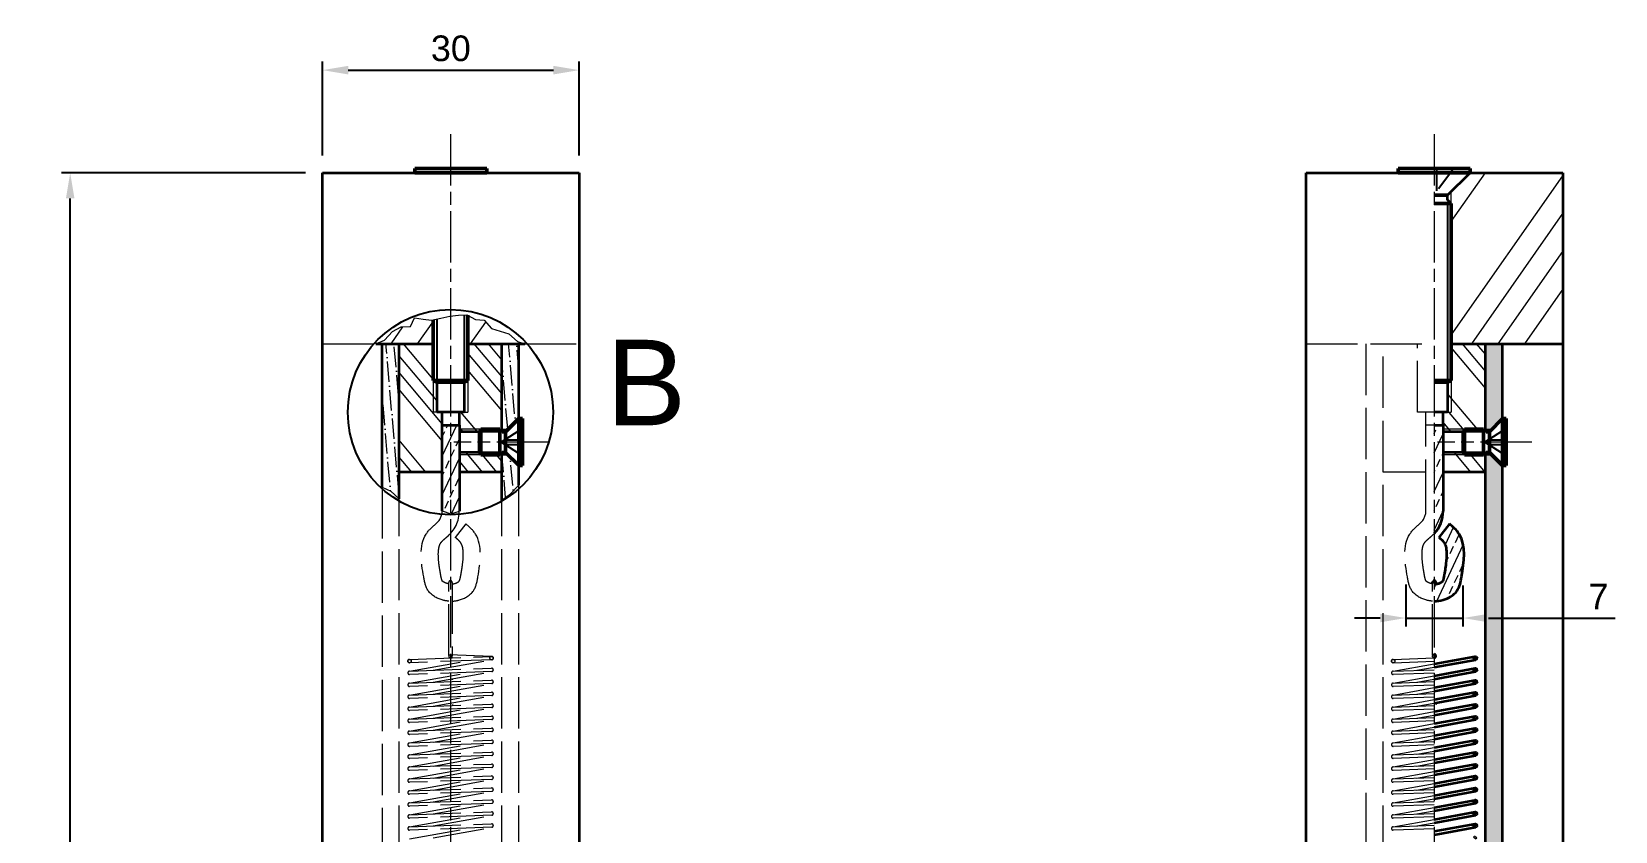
# Model space of a CAD drawing. Header units: millimetres. Extents: x 172 to 840, y -38 to 597.
# Drawn here: x 354.7 to 539.8, y 501 to 594.5 of the extents above; entities that cross this region are included whole.
import ezdxf

# ---------------------------------------------------------------- set-up
doc = ezdxf.new("R2010")
doc.units = ezdxf.units.MM
for name, pattern in [('3.1_Alcado_Lateral_Pormenor$0$AM_ISO02W050', [7.5, 6, -1.5]), ('3.1_Alcado_Lateral_Pormenor$0$AM_ISO02W050x2', [3.75, 3, -0.75]), ('3.1_Alcado_Lateral_Pormenor$0$AM_ISO08W050', [18, 12, -1.5, 3, -1.5]), ('3.1_Alcado_Lateral_Pormenor$0$AM_ISO08W050x2', [9, 6, -0.75, 1.5, -0.75]), ('3.1_Meio_corte$0$AM_ISO02W050', [7.5, 6, -1.5]), ('3.1_Meio_corte$0$AM_ISO02W050x2', [3.75, 3, -0.75]), ('3.1_Meio_corte$0$AM_ISO08W050', [18, 12, -1.5, 3, -1.5]), ('3.1_Meio_corte$0$AM_ISO08W050x2', [9, 6, -0.75, 1.5, -0.75]), ('AM_ISO02W050', [7.5, 6, -1.5])]:
    doc.linetypes.add(name, pattern=pattern)
for name, color, linetype, lineweight in [('3.1_Alcado_Lateral_Pormenor$0$AM_0N', 7, 'Continuous', 50), ('3.1_Alcado_Lateral_Pormenor$0$AM_3N', 6, 'AM_ISO02W050', 25), ('3.1_Alcado_Lateral_Pormenor$0$AM_4', 3, 'Continuous', 25), ('3.1_Alcado_Lateral_Pormenor$0$AM_4N', 3, 'Continuous', 25), ('3.1_Alcado_Lateral_Pormenor$0$Contorno', 7, 'Continuous', 35), ('3.1_Alcado_Lateral_Pormenor$0$Contorno corte parcial', 7, 'Continuous', 35), ('3.1_Alcado_Lateral_Pormenor$0$Eixos', 3, '3.1_Alcado_Lateral_Pormenor$0$AM_ISO08W050', 18), ('3.1_Alcado_Lateral_Pormenor$0$Inflexão', 7, 'Continuous', 18), ('3.1_Alcado_Lateral_Pormenor$0$Invisível', 7, '3.1_Alcado_Lateral_Pormenor$0$AM_ISO02W050', 18), ('3.1_Alcado_Lateral_Pormenor$0$Tracejado', 4, 'Continuous', 18), ('3.1_Meio_corte$0$AM_0N', 7, 'Continuous', 50), ('3.1_Meio_corte$0$AM_3N', 6, 'AM_ISO02W050', 25), ('3.1_Meio_corte$0$AM_4N', 3, 'Continuous', 25), ('3.1_Meio_corte$0$Contorno', 7, 'Continuous', 35), ('3.1_Meio_corte$0$Eixos', 3, '3.1_Meio_corte$0$AM_ISO08W050', 18), ('3.1_Meio_corte$0$Invisível', 7, '3.1_Meio_corte$0$AM_ISO02W050', 18), ('3.1_Meio_corte$0$Tracejado', 4, 'Continuous', 18), ('AM_5', 3, 'Continuous', 18)]:
    doc.layers.add(name, color=color, linetype=linetype, lineweight=lineweight)
doc.styles.add('3.1_Alcado_Lateral_Pormenor$0$Standard', font='arial.ttf')
doc.styles.get("Standard").update_dxf_attribs({"font": 'arial.ttf'})
doc.dimstyles.new('ISO-25$0', dxfattribs={"dimtxt": 3, "dimasz": 3, "dimexe": 1, "dimexo": 2, "dimgap": 1, "dimtad": 1, "dimdec": 1, "dimtxsty": 'Standard', "dimcen": 2.5, "dimadec": 0, "dimazin": 0, "dimtfac": 1, "dimtdec": 1, "dimtmove": 0, "dimatfit": 3, "dimfxl": 1, "dimarcsym": 0})

# ---------------------------------------------------------------- blocks, each defined once
blk = doc.blocks.new('*D15')
at = {"layer": 'AM_5', "color": 0, "lineweight": -2, "transparency": 16777216}
for p, q in [((386.68, 578), (358.18, 578)), ((359.18, 321), (359.18, 575)), ((369.18, 318), (358.18, 318))]:
    blk.add_line(p, q, dxfattribs=at)
at = {"layer": 'AM_5', "color": 0, "transparency": 16777216}
for points in [[(358.68, 575), (359.68, 575), (359.18, 578)], [(358.68, 321), (359.68, 321), (359.18, 318)]]:
    blk.add_solid(points, dxfattribs=at)
at = {"layer": 'Defpoints', "color": 0, "transparency": 16777216}
for p in [(359.18, 578), (388.68, 578), (371.18, 318)]:
    blk.add_point(p, dxfattribs=at)
at = {"layer": 'AM_5', "color": 0, "transparency": 16777216, "insert": (356.65, 448), "char_height": 3, "attachment_point": 5, "rotation": 90}
blk.add_mtext('260', dxfattribs=at)
blk = doc.blocks.new('*D33')
at = {"layer": 'AM_5', "color": 0, "lineweight": -2, "transparency": 16777216}
for p, q in [((388.68, 580), (388.68, 591)), ((418.68, 580), (418.68, 591)), ((391.68, 590), (415.68, 590))]:
    blk.add_line(p, q, dxfattribs=at)
at = {"layer": 'AM_5', "color": 0, "transparency": 16777216}
for points in [[(391.68, 590.5), (391.68, 589.5), (388.68, 590)], [(415.68, 590.5), (415.68, 589.5), (418.68, 590)]]:
    blk.add_solid(points, dxfattribs=at)
at = {"layer": 'Defpoints', "color": 0, "transparency": 16777216}
for p in [(418.68, 590), (388.68, 578), (418.68, 578)]:
    blk.add_point(p, dxfattribs=at)
at = {"layer": 'AM_5', "color": 0, "transparency": 16777216, "insert": (403.68, 592.53), "char_height": 3, "attachment_point": 5}
blk.add_mtext('30', dxfattribs=at)
blk = doc.blocks.new('*D49')
at = {"layer": 'AM_5', "color": 0, "lineweight": -2, "transparency": 16777216}
for p, q in [((515.33, 529.87), (515.33, 524.93)), ((522.01, 529.74), (522.01, 524.93)), ((512.33, 525.93), (509.33, 525.93)), ((515.33, 525.93), (522.01, 525.93)), ((525.01, 525.93), (539.82, 525.93))]:
    blk.add_line(p, q, dxfattribs=at)
at = {"layer": 'AM_5', "color": 0, "transparency": 16777216}
for points in [[(512.33, 526.43), (512.33, 525.43), (515.33, 525.93)], [(525.01, 526.43), (525.01, 525.43), (522.01, 525.93)]]:
    blk.add_solid(points, dxfattribs=at)
at = {"layer": 'Defpoints', "color": 0, "transparency": 16777216}
for p in [(515.33, 531.87), (522.01, 531.74), (522.01, 525.93)]:
    blk.add_point(p, dxfattribs=at)
at = {"layer": 'AM_5', "color": 0, "transparency": 16777216, "insert": (537.85, 528.43), "char_height": 3, "attachment_point": 5}
blk.add_mtext('7', dxfattribs=at)

msp = doc.modelspace()

# ---------------------------------------------------------------- hatches: boundary and pattern name
at = {"layer": '3.1_Alcado_Lateral_Pormenor$0$Tracejado'}
h = msp.add_hatch(dxfattribs=at)
h.set_pattern_fill('ANSI34', color=256, scale=0.8, angle=10)
h.set_pattern_definition([(55, (84.554, 457.643), (-12.4839, 8.7413), []), (55, (88.092, 458.266), (-12.4839, 8.7413), []), (55, (91.629, 458.89), (-12.4839, 8.7413), []), (55, (95.167, 459.514), (-12.4839, 8.7413), [])])
h.paths.add_polyline_path([(401.68, 560.82), (401.44, 560.77), (400.44, 560.88), (399.44, 561.02), (398.98, 560.02), (397.87, 559.99), (396.86, 559.42), (395.91, 558.42), (394.92, 558), (401.68, 558)])
h.paths.add_polyline_path([(410.47, 559.18), (409.44, 559.47), (408.44, 559.77), (407.57, 560.77), (406.57, 560.83), (405.68, 561.33), (405.68, 558), (412.32, 558), (411.47, 558.26)])
h = msp.add_hatch(dxfattribs=at)
h.set_pattern_fill('ANSI36', color=256, scale=0.3, angle=50)
h.set_pattern_definition([(95, (84.5541, 457.6426), (-1.0941532, 1.5775162), [2.38125, -0.47625, 0, -0.47625])])
h.paths.add_polyline_path([(411.64, 549.25), (411.64, 558), (409.64, 558), (409.64, 548), (409.64, 547.75), (409.7, 547.69), (410.09, 547.69), (410.39, 548)])
h.paths.add_polyline_path([(411.64, 541.46), (411.64, 543.75), (410.39, 545), (410.09, 545.3), (409.7, 545.3), (409.64, 545.24), (409.64, 545), (409.64, 539.72), (410.67, 540.45)])
h.paths.add_polyline_path([(397.64, 539.85), (397.64, 558), (395.64, 558), (395.64, 541.22), (396.65, 540.77)])
h = msp.add_hatch(dxfattribs=at)
h.set_pattern_fill('ANSI34', color=256, scale=0.4, angle=85)
h.set_pattern_definition([(130, (90.689, 171.613), (-5.83726, -4.89804), []), (130, (90.845, 173.402), (-5.83726, -4.89804), []), (130, (91.002, 175.1914), (-5.83726, -4.89804), []), (130, (91.1584, 176.981), (-5.83726, -4.89804), [])])
h.paths.add_polyline_path([(405.68, 553.71), (405.25, 553.5), (405.25, 550), (405.68, 550)], flags=0)
h.paths.add_polyline_path([(402.03, 553.5), (401.6, 553.71), (401.6, 550), (402.03, 550)], flags=16)
h.paths.add_polyline_path([(405.68, 553.71), (405.25, 553.5), (405.25, 550), (405.68, 550)], flags=17)
h.paths.add_polyline_path([(401.6, 553.71), (402.03, 553.5), (402.03, 550), (402.68, 550), (402.68, 548.5), (402.68, 543), (397.64, 543), (397.64, 558), (401.6, 558)])
h.paths.add_polyline_path([(402.03, 553.5), (401.6, 553.71), (401.6, 550), (402.03, 550)], flags=17)
h.paths.add_polyline_path([(405.68, 553.71), (405.25, 553.5), (405.25, 550), (405.68, 550)], flags=16)
h.paths.add_polyline_path([(409.64, 558), (405.68, 558), (405.68, 553.71), (405.68, 550), (405.25, 550), (404.68, 550), (404.68, 548.5), (404.68, 548), (407.2, 548), (409.39, 548), (409.64, 548)])
h.paths.add_polyline_path([(409.64, 548), (409.39, 548), (409.64, 547.75)])
h.paths.add_polyline_path([(407.2, 548), (404.68, 548), (404.68, 547.69), (407.04, 547.69)])
h.paths.add_polyline_path([(407.04, 545.3), (404.68, 545.3), (404.68, 545), (407.2, 545)])
h.paths.add_polyline_path([(409.64, 545.24), (409.39, 545), (409.64, 545)])
h.paths.add_polyline_path([(409.64, 545), (409.39, 545), (407.2, 545), (404.68, 545), (404.68, 543), (409.64, 543)])
h = msp.add_hatch(dxfattribs=at)
h.set_pattern_fill('ANSI33', color=256, scale=0.3, angle=20)
h.set_pattern_definition([(65, (84.5574, 457.637), (-1.726516, 0.805088), []), (65, (85.8232, 458.0977), (-1.726516, 0.805088), [0.9525, -0.47625])])
h.paths.add_polyline_path([(404.68, 548.49), (403.64, 548.49), (402.68, 548.49), (402.68, 546.49), (402.68, 538.47), (403.65, 538.11), (403.69, 538.1), (404.68, 538.43), (404.68, 546.49)])
at = {"layer": '3.1_Meio_corte$0$Tracejado'}
h = msp.add_hatch(dxfattribs=at)
h.set_pattern_fill('ANSI34', color=256, scale=0.8, angle=10)
h.set_pattern_definition([(55, (205.689, 162.368), (-12.48388, 8.7413), []), (55, (209.226, 162.992), (-12.48388, 8.7413), []), (55, (212.764, 163.616), (-12.48388, 8.7413), []), (55, (216.301, 164.24), (-12.48388, 8.7413), [])])
h.paths.add_polyline_path([(520.64, 575.8), (520.21, 575.37), (520.21, 574.82), (520.64, 574.4)])
h.paths.add_polyline_path([(533.68, 578), (522.84, 578), (520.64, 575.8), (520.64, 574.4), (520.64, 558), (520.68, 558), (533.68, 558)])
h = msp.add_hatch(dxfattribs=at)
h.set_pattern_fill('ANSI34', color=256, scale=0.4, angle=85)
h.set_pattern_definition([(130, (205.689, 162.368), (-5.83726, -4.89804), []), (130, (205.845, 164.1574), (-5.83726, -4.89804), []), (130, (206.002, 165.9466), (-5.83726, -4.89804), []), (130, (206.1584, 167.736), (-5.83726, -4.89804), [])])
h.paths.add_polyline_path([(524.64, 548), (524.39, 548), (524.64, 547.75)])
h.paths.add_polyline_path([(524.64, 545.24), (524.39, 545), (524.64, 545)])
h.paths.add_polyline_path([(522.2, 548), (519.68, 548), (519.68, 547.72), (522.06, 547.72)])
h.paths.add_polyline_path([(522.06, 545.27), (519.68, 545.27), (519.68, 545), (522.2, 545)])
h.paths.add_polyline_path([(520.64, 553.71), (520.21, 553.5), (520.21, 550), (520.64, 550)], flags=17)
h.paths.add_polyline_path([(519.68, 545), (519.68, 543), (524.64, 543), (524.64, 545)])
h.paths.add_polyline_path([(524.64, 558), (520.68, 558), (520.68, 550), (519.68, 550), (519.68, 548.5), (519.68, 548), (524.64, 548)])
h = msp.add_hatch(dxfattribs=at)
h.set_pattern_fill('ANSI36', color=256, scale=0.3, angle=50)
h.set_pattern_definition([(95, (205.6888, 162.3682), (-1.0941532, 1.5775162), [2.38125, -0.47625, 0, -0.47625])])
h.paths.add_polyline_path([(525.09, 545.3), (524.7, 545.3), (524.64, 545.24), (524.64, 545), (525.39, 545)])
h.paths.add_polyline_path([(525.39, 548), (524.64, 548), (524.64, 547.75), (524.7, 547.69), (525.09, 547.69)])
h.paths.add_polyline_path([(526.64, 558), (524.64, 558), (524.64, 548), (525.39, 548), (526.64, 549.25)])
h.paths.add_polyline_path([(524.64, 545), (525.39, 545), (526.64, 543.75), (526.64, 408), (524.64, 408)])
h = msp.add_hatch(dxfattribs=at)
h.set_pattern_fill('ANSI33', color=256, scale=0.3, angle=20)
h.set_pattern_definition([(65, (205.6888, 171.613), (-1.726516, 0.805088), []), (65, (206.9546, 172.0737), (-1.726516, 0.805088), [0.9525, -0.47625])])
h.paths.add_polyline_path([(518.64, 535.81, 0.202197), (519.68, 538.44), (519.68, 548.5), (518.64, 548.5)])
edge = h.paths.add_edge_path()
edge.add_spline(control_points=[(518.64, 527.89), (519.01, 527.91), (519.99, 528.03), (521.51, 528.92), (522.06, 531.83), (522.49, 535.05), (520.87, 536.58), (520.42, 536.94)], knot_values=[0, 0, 0, 0, 1.015842, 2.968754, 4.686662, 9.690498, 11.378406, 11.378406, 11.378406, 11.378406], degree=3, periodic=0)
edge.add_line((520.42, 536.94), (519.2, 535.35))
edge.add_spline(control_points=[(519.2, 535.35), (519.27, 535.3), (519.33, 535.25), (519.51, 535.09), (519.62, 534.99), (519.78, 534.81), (519.84, 534.73), (519.9, 534.63), (519.92, 534.59), (519.98, 534.47), (520.01, 534.38), (520.09, 534.09), (520.12, 533.84), (520.14, 533.18), (520.12, 532.75), (520.03, 532.04), (519.99, 531.78), (519.93, 531.38), (519.9, 531.25), (519.86, 530.98), (519.83, 530.85), (519.77, 530.53), (519.73, 530.39), (519.68, 530.28), (519.67, 530.26), (519.67, 530.26)], knot_values=[3.081035, 3.081035, 3.081035, 3.081035, 3.360863, 3.360863, 4.046228, 4.046228, 4.731593, 4.731593, 5.160052, 5.160052, 5.789018, 5.789018, 7.001818, 7.001818, 8.486191, 8.486191, 9.28953, 9.28953, 9.6912, 9.6912, 10.092869, 10.092869, 10.898443, 10.898443, 11.319269, 11.319269, 11.319269, 11.319269], degree=3, periodic=0)
edge.add_spline(control_points=[(519.67, 530.26), (519.67, 530.25), (519.65, 530.23), (519.56, 530.16), (519.48, 530.11), (519.35, 530.05), (519.3, 530.03), (519.2, 529.99), (519.16, 529.98), (519.04, 529.95), (518.96, 529.93), (518.84, 529.89), (518.84, 529.91), (518.64, 529.9)], knot_values=[0, 0, 0, 0, 0.586734, 0.586734, 1.252204, 1.252204, 1.584939, 1.584939, 1.917675, 1.917675, 2.317512, 2.317512, 2.860374, 2.860374, 2.860374, 2.860374], degree=3, periodic=0)
edge.add_line((518.64, 529.9), (518.64, 527.89))
h = msp.add_hatch(dxfattribs=at)
h.set_pattern_fill('ANSI32', color=256, scale=0.03, angle=10)
h.set_pattern_definition([(55, (205.6888, 162.36818), (-0.2340727, 0.16389947), []), (55, (205.82145, 162.39157), (-0.2340727, 0.16389947), [])])
edge = h.paths.add_edge_path()
edge.add_line((518.64, 530.3), (518.64, 529.9))
edge.add_spline(control_points=[(518.64, 529.9), (518.65, 529.9), (518.65, 529.9), (518.66, 529.9)], knot_values=[0, 0, 0, 0, 0.01525, 0.01525, 0.01525, 0.01525], degree=3, periodic=0)
edge.add_spline(control_points=[(519.67, 530.26), (519.67, 530.25), (519.65, 530.23), (519.56, 530.16), (519.48, 530.11), (519.35, 530.05), (519.3, 530.03), (519.2, 529.99), (519.16, 529.98), (519.04, 529.95), (518.96, 529.93), (518.84, 529.89), (518.84, 529.91), (518.66, 529.9)], knot_values=[0.01525, 0.01525, 0.01525, 0.01525, 0.601984, 0.601984, 1.267454, 1.267454, 1.600189, 1.600189, 1.932924, 1.932924, 2.332762, 2.332762, 2.860374, 2.860374, 2.860374, 2.860374], degree=3, periodic=0)
edge.add_arc((518.64, 530.1), 0.2, 274.7002, 450)
h.paths.add_polyline_path([(518.64, 521.69), (518.64, 521.29, 1)])
h.paths.add_polyline_path([(523.65, 462.46, 1), (523.25, 462.46, 1)])
h.paths.add_polyline_path([(523.65, 463.86, 0.424817), (523.45, 464.06), (523.39, 464.05, 0.322249), (523.25, 463.86, 1)])
h.paths.add_polyline_path([(523.65, 465.26, 1), (523.25, 465.26, 1)])
h.paths.add_polyline_path([(523.25, 466.66, 1), (523.65, 466.66, 1)])
h.paths.add_polyline_path([(523.25, 468.06, 1), (523.65, 468.06, 1)])
h.paths.add_polyline_path([(523.65, 469.46, 0.424817), (523.45, 469.66), (523.39, 469.65, 0.322249), (523.25, 469.46, 1)])
h.paths.add_polyline_path([(523.25, 470.86, 1), (523.65, 470.86, 1)])
h.paths.add_polyline_path([(523.45, 472.46), (523.39, 472.45, 0.322249), (523.25, 472.26, 1), (523.65, 472.26, 0.424817)])
h.paths.add_polyline_path([(523.25, 473.66, 1), (523.65, 473.66, 1)])
h.paths.add_polyline_path([(523.65, 475.06, 1), (523.25, 475.06, 1)])
h.paths.add_polyline_path([(523.65, 476.46, 1), (523.25, 476.46, 1)])
h.paths.add_polyline_path([(523.65, 477.86, 1), (523.25, 477.86, 1)])
h.paths.add_polyline_path([(523.45, 479.46), (523.39, 479.45, 0.322249), (523.25, 479.26, 1), (523.65, 479.26, 0.424817)])
h.paths.add_polyline_path([(523.65, 480.66, 1), (523.25, 480.66, 1)])
h.paths.add_polyline_path([(523.25, 482.06, 1), (523.65, 482.06, 1)])
h.paths.add_polyline_path([(523.25, 483.46, 1), (523.65, 483.46, 1)])
h.paths.add_polyline_path([(523.25, 484.86, 1), (523.65, 484.86, 1)])
h.paths.add_polyline_path([(523.25, 486.26, 1), (523.65, 486.26, 1)])
h.paths.add_polyline_path([(523.25, 487.66, 1), (523.65, 487.66, 1)])
h.paths.add_polyline_path([(523.65, 489.06, 1), (523.25, 489.06, 1)])
h.paths.add_polyline_path([(523.65, 490.46, 1), (523.25, 490.46, 1)])
h.paths.add_polyline_path([(523.65, 491.86, 0.424817), (523.45, 492.06), (523.39, 492.05, 0.322249), (523.25, 491.86, 1)])
h.paths.add_polyline_path([(523.65, 493.26, 1), (523.25, 493.26, 1)])
h.paths.add_polyline_path([(523.25, 494.66, 1), (523.65, 494.66, 1)])
h.paths.add_polyline_path([(523.65, 496.06, 1), (523.25, 496.06, 1)])
h.paths.add_polyline_path([(523.65, 497.46, 1), (523.25, 497.46, 1)])
h.paths.add_polyline_path([(523.65, 498.86, 1), (523.25, 498.86, 1)])
h.paths.add_polyline_path([(523.25, 500.26, 1), (523.65, 500.26, 1)])
h.paths.add_polyline_path([(523.25, 501.66, 1), (523.65, 501.66, 1)])
h.paths.add_polyline_path([(523.25, 503.06, 1), (523.65, 503.06, 1)])
h.paths.add_polyline_path([(523.25, 504.46, 1), (523.65, 504.46, 1)])
h.paths.add_polyline_path([(523.65, 505.86, 0.424817), (523.45, 506.06), (523.39, 506.05, 0.322249), (523.25, 505.86, 1)])
h.paths.add_polyline_path([(523.65, 507.26, 1), (523.25, 507.26, 1)])
h.paths.add_polyline_path([(523.25, 508.66, 1), (523.65, 508.66, 1)])
h.paths.add_polyline_path([(523.25, 510.06, 1), (523.65, 510.06, 1)])
h.paths.add_polyline_path([(523.65, 511.46, 1), (523.25, 511.46, 1)])
h.paths.add_polyline_path([(523.65, 512.86, 1), (523.25, 512.86, 1)])
h.paths.add_polyline_path([(523.25, 514.26, 1), (523.65, 514.26, 1)])
h.paths.add_polyline_path([(523.25, 515.66, 1), (523.65, 515.66, 1)])
h.paths.add_polyline_path([(523.65, 517.06, 1), (523.25, 517.06, 1)])
h.paths.add_polyline_path([(523.25, 518.46, 1), (523.65, 518.46, 1)])
h.paths.add_polyline_path([(523.25, 519.86, 1), (523.65, 519.86, 1)])
h.paths.add_polyline_path([(523.25, 521.25, 1), (523.65, 521.25, 1)])
h.paths.add_polyline_path([(520.63, 462.16), (519.35, 462.12, -0.928669), (518.64, 452.97), (518.64, 452.57, 0.81636)])

# ---------------------------------------------------------------- linework, layer by layer
at = {"layer": '3.1_Alcado_Lateral_Pormenor$0$AM_0N'}
for p, q in [((399.48, 578.5), (407.88, 578.5)), ((399.48, 578.5), (399.48, 578)), ((399.48, 578.5), (407.88, 578.5)), ((399.48, 578), (399.48, 578.5)), ((399.48, 578), (407.88, 578)), ((399.48, 578), (407.88, 578)), ((399.48, 578), (407.88, 578)), ((407.88, 578.5), (407.88, 578)), ((407.88, 578.5), (407.88, 578)), ((405.68, 553.71), (405.68, 561.33)), ((401.6, 553.71), (401.6, 560.81)), ((401.6, 553.71), (405.68, 553.71)), ((402.03, 553.5), (401.6, 553.71)), ((405.25, 553.5), (405.68, 553.71)), ((405.25, 553.5), (402.03, 553.5)), ((411.64, 549.25), (410.09, 547.69)), ((411.64, 549.25), (412.04, 549.25)), ((411.64, 549.25), (411.64, 543.75)), ((412.04, 549.25), (412.04, 543.75)), ((407.04, 547.69), (407.2, 548)), ((407.04, 545.3), (407.04, 547.69)), ((407.2, 548), (409.39, 548)), ((407.2, 548), (407.2, 545)), ((409.39, 548), (409.39, 545)), ((409.39, 548), (409.7, 547.69)), ((409.7, 547.69), (410.09, 547.69)), ((410.09, 547.69), (410.09, 545.3)), ((407.04, 545.3), (407.2, 545)), ((407.2, 545), (409.39, 545)), ((409.39, 545), (409.7, 545.3)), ((409.7, 545.3), (410.09, 545.3)), ((411.64, 543.75), (410.09, 545.3)), ((412.04, 543.75), (411.64, 543.75))]:
    msp.add_line(p, q, dxfattribs=at)
at = {"layer": '3.1_Alcado_Lateral_Pormenor$0$AM_3N', "linetype": '3.1_Alcado_Lateral_Pormenor$0$AM_ISO02W050x2'}
for p, q in [((412.04, 548.1), (409.55, 546.5)), ((412.04, 544.9), (409.55, 546.5)), ((409.94, 546.75), (412.04, 546.75)), ((409.94, 546.24), (409.94, 546.75)), ((409.94, 546.24), (412.04, 546.24))]:
    msp.add_line(p, q, dxfattribs=at)
at = {"layer": '3.1_Alcado_Lateral_Pormenor$0$AM_4', "color": 3, "linetype": 'Continuous', "lineweight": 25}
msp.add_circle((403.64, 550), 12, dxfattribs=at)
at = {"layer": '3.1_Alcado_Lateral_Pormenor$0$AM_4N'}
for p, q in [((405.25, 561.38), (405.25, 553.5)), ((402.03, 560.89), (402.03, 553.5)), ((409.39, 547.72), (407.06, 547.72)), ((409.7, 547.69), (409.39, 547.72)), ((409.39, 545.27), (407.06, 545.27)), ((409.7, 545.3), (409.39, 545.27))]:
    msp.add_line(p, q, dxfattribs=at)
at = {"layer": '3.1_Alcado_Lateral_Pormenor$0$Contorno'}
for p, q in [((388.68, 578), (418.68, 578)), ((388.68, 341), (388.68, 578)), ((418.68, 578), (418.68, 341)), ((402.03, 553.5), (402.03, 550)), ((405.25, 553.5), (405.25, 550)), ((405.25, 550), (402.03, 550)), ((407.04, 547.69), (404.68, 547.69)), ((407.04, 545.3), (404.68, 545.3))]:
    msp.add_line(p, q, dxfattribs=at)
at = {"layer": '3.1_Alcado_Lateral_Pormenor$0$Contorno corte parcial'}
for p, q in [((394.92, 558), (401.6, 558)), ((395.64, 541.22), (395.64, 558)), ((397.64, 539.85), (397.64, 558)), ((405.68, 558), (412.32, 558)), ((409.64, 548), (409.64, 558)), ((411.64, 549.25), (411.64, 558)), ((402.68, 548.5), (402.68, 550)), ((404.68, 548.5), (404.68, 550)), ((402.68, 548.5), (404.68, 548.5)), ((402.68, 538.48), (402.68, 548.5)), ((404.68, 548.5), (404.68, 538.44)), ((409.64, 539.72), (409.64, 545)), ((402.68, 543), (397.68, 543)), ((409.64, 543), (404.68, 543)), ((411.64, 541.46), (411.64, 543.75))]:
    msp.add_line(p, q, dxfattribs=at)
at = {"layer": '3.1_Alcado_Lateral_Pormenor$0$Eixos', "linetype": '3.1_Alcado_Lateral_Pormenor$0$AM_ISO08W050x2'}
for p, q in [((403.64, 582.5), (403.64, 382.24)), ((415.04, 546.5), (404.04, 546.5))]:
    msp.add_line(p, q, dxfattribs=at)
at = {"layer": '3.1_Alcado_Lateral_Pormenor$0$Inflexão'}
for p, q in [((398.98, 560.02), (399.44, 561.02)), ((399.44, 561.02), (400.44, 560.88)), ((401.44, 560.77), (402.5, 560.99)), ((402.5, 560.99), (403.56, 561.23)), ((403.56, 561.23), (404.56, 561.34)), ((404.56, 561.34), (405.56, 561.4)), ((405.56, 561.4), (406.57, 560.83)), ((395.91, 558.42), (396.86, 559.42)), ((396.86, 559.42), (397.87, 559.99)), ((397.87, 559.99), (398.98, 560.02)), ((400.44, 560.88), (401.44, 560.77)), ((406.57, 560.83), (407.57, 560.77)), ((407.57, 560.77), (408.44, 559.77)), ((408.44, 559.77), (409.44, 559.47)), ((409.44, 559.47), (410.47, 559.18)), ((410.47, 559.18), (411.47, 558.26)), ((394.92, 558), (395.91, 558.42)), ((411.47, 558.26), (412.32, 558)), ((395.64, 541.22), (396.65, 540.77)), ((396.65, 540.77), (397.64, 539.85)), ((410.67, 540.45), (411.64, 541.46)), ((409.64, 539.72), (410.67, 540.45)), ((402.68, 538.48), (403.69, 538.1)), ((403.69, 538.1), (404.68, 538.44))]:
    msp.add_line(p, q, dxfattribs=at)
at = {"layer": '3.1_Alcado_Lateral_Pormenor$0$Invisível'}
for p, q in [((388.68, 558), (394.92, 558)), ((412.32, 558), (418.68, 558)), ((401.6, 553.71), (401.6, 550)), ((405.68, 553.71), (405.68, 550)), ((402.03, 550), (401.6, 550)), ((405.25, 550), (405.68, 550)), ((407.2, 548), (404.68, 548)), ((409.39, 548), (410.39, 548)), ((409.64, 548), (409.64, 547.75)), ((407.2, 545), (404.68, 545)), ((409.39, 545), (410.39, 545)), ((409.64, 545), (409.64, 545.24)), ((395.64, 541.22), (395.64, 408)), ((411.64, 408), (411.64, 541.46)), ((397.64, 408), (397.64, 539.85)), ((409.64, 408), (409.64, 539.72)), ((405.42, 536.94), (404.2, 535.35)), ((398.85, 519.72), (405.7, 520.95)), ((401.63, 519.82), (408.45, 521.05)), ((398.85, 519.72), (408.45, 520.06)), ((398.85, 518.32), (405.7, 519.55)), ((398.85, 518.32), (408.45, 518.66)), ((408.46, 519.66), (398.86, 519.32)), ((401.63, 518.42), (408.45, 519.65)), ((403.84, 518.73), (403.84, 518.72)), ((398.85, 516.92), (405.7, 518.15)), ((398.85, 516.92), (408.45, 517.26)), ((398.85, 515.52), (405.7, 516.75)), ((408.46, 518.26), (398.86, 517.92)), ((408.46, 516.86), (398.86, 516.52)), ((401.63, 517.02), (408.45, 518.25)), ((401.63, 515.62), (408.45, 516.85)), ((398.85, 515.52), (408.45, 515.86)), ((398.85, 514.12), (405.7, 515.35)), ((408.46, 515.46), (398.86, 515.12)), ((401.63, 514.22), (408.45, 515.45)), ((403.87, 515.8), (403.87, 515.79)), ((398.85, 514.12), (408.45, 514.46)), ((398.85, 512.72), (405.7, 513.95)), ((398.85, 512.72), (408.45, 513.06)), ((408.46, 514.06), (398.86, 513.72)), ((401.63, 512.82), (408.45, 514.05)), ((398.85, 511.32), (405.7, 512.55)), ((398.85, 511.32), (408.45, 511.66)), ((398.85, 509.92), (405.7, 511.15)), ((408.46, 512.66), (398.86, 512.32)), ((408.46, 511.26), (398.86, 510.92)), ((401.63, 511.42), (408.45, 512.65)), ((401.63, 510.02), (408.45, 511.25)), ((398.85, 509.92), (408.45, 510.26)), ((398.85, 508.52), (405.7, 509.75)), ((408.46, 509.86), (398.86, 509.52)), ((401.63, 508.62), (408.45, 509.85)), ((398.85, 508.52), (408.45, 508.86)), ((398.85, 507.12), (405.7, 508.35)), ((398.85, 507.12), (408.45, 507.46)), ((408.46, 508.46), (398.86, 508.12)), ((401.63, 507.22), (408.45, 508.45)), ((398.85, 505.72), (405.7, 506.95)), ((398.85, 505.72), (408.45, 506.06)), ((398.85, 504.32), (405.7, 505.55)), ((408.46, 507.06), (398.86, 506.72)), ((408.46, 505.66), (398.86, 505.32)), ((401.63, 505.82), (408.45, 507.05)), ((401.63, 504.42), (408.45, 505.65)), ((398.85, 504.32), (408.45, 504.66)), ((398.85, 502.92), (405.7, 504.15)), ((408.46, 504.26), (398.86, 503.92)), ((401.63, 503.02), (408.45, 504.25)), ((398.85, 502.92), (408.45, 503.26)), ((398.85, 501.52), (405.7, 502.75)), ((398.85, 501.52), (408.45, 501.86)), ((408.46, 502.86), (398.86, 502.52)), ((401.63, 501.62), (408.45, 502.85)), ((398.85, 500.12), (405.7, 501.35)), ((408.46, 501.46), (398.86, 501.12)), ((401.63, 500.22), (408.45, 501.45))]:
    msp.add_line(p, q, dxfattribs=at)
at = {"layer": '3.1_Alcado_Lateral_Pormenor$0$Invisível', "lineweight": 18}
for p, q in [((403.44, 521.55), (403.44, 530.1)), ((403.84, 530.1), (403.84, 521.52)), ((398.84, 521.1), (408.44, 521.45)), ((408.46, 521.05), (398.86, 520.7)), ((408.46, 521.45), (403.44, 521.63))]:
    msp.add_line(p, q, dxfattribs=at)
for centre in [(398.85, 520.9), (408.45, 521.25)]:
    msp.add_circle(centre, 0.2, dxfattribs=at)
at = {"layer": '3.1_Alcado_Lateral_Pormenor$0$Invisível'}
for centre, radius, start, end in [((400.68, 538.5), 2, 308.7076, 360), ((400.68, 538.5), 4, 308.7076, 360), ((398.85, 519.52), 0.2, 92.0665, 272.0665), ((398.85, 519.52), 0.2, 92.0665, 272.0665), ((408.45, 519.86), 0.2, 272.0665, 92.0665), ((408.45, 519.86), 0.2, 272.0665, 92.0665), ((408.45, 518.46), 0.2, 272.0665, 92.0665), ((408.45, 518.46), 0.2, 272.0665, 92.0665), ((398.85, 518.12), 0.2, 92.0665, 272.0665), ((398.85, 518.12), 0.2, 92.0665, 272.0665), ((398.85, 516.72), 0.2, 92.0665, 272.0665), ((398.85, 516.72), 0.2, 92.0665, 272.0665), ((408.45, 517.06), 0.2, 272.0665, 92.0665), ((408.45, 517.06), 0.2, 272.0665, 92.0665), ((398.85, 515.32), 0.2, 92.0665, 272.0665), ((398.85, 515.32), 0.2, 92.0665, 272.0665), ((408.45, 515.66), 0.2, 272.0665, 92.0665), ((408.45, 515.66), 0.2, 272.0665, 92.0665), ((398.85, 513.92), 0.2, 92.0665, 272.0665), ((398.85, 513.92), 0.2, 92.0665, 272.0665), ((408.45, 514.26), 0.2, 272.0665, 92.0665), ((408.45, 514.26), 0.2, 272.0665, 92.0665), ((408.45, 512.86), 0.2, 272.0665, 92.0665), ((408.45, 512.86), 0.2, 272.0665, 92.0665), ((398.85, 512.52), 0.2, 92.0665, 272.0665), ((398.85, 512.52), 0.2, 92.0665, 272.0665), ((398.85, 511.12), 0.2, 92.0665, 272.0665), ((398.85, 511.12), 0.2, 92.0665, 272.0665), ((408.45, 511.46), 0.2, 272.0665, 92.0665), ((408.45, 511.46), 0.2, 272.0665, 92.0665), ((398.85, 509.72), 0.2, 92.0665, 272.0665), ((398.85, 509.72), 0.2, 92.0665, 272.0665), ((408.45, 510.06), 0.2, 272.0665, 92.0665), ((408.45, 510.06), 0.2, 272.0665, 92.0665), ((398.85, 508.32), 0.2, 92.0665, 272.0665), ((398.85, 508.32), 0.2, 92.0665, 272.0665), ((408.45, 508.66), 0.2, 272.0665, 92.0665), ((408.45, 508.66), 0.2, 272.0665, 92.0665), ((408.45, 507.26), 0.2, 272.0665, 92.0665), ((408.45, 507.26), 0.2, 272.0665, 92.0665), ((398.85, 506.92), 0.2, 92.0665, 272.0665), ((398.85, 506.92), 0.2, 92.0665, 272.0665), ((398.85, 505.52), 0.2, 92.0665, 272.0665), ((398.85, 505.52), 0.2, 92.0665, 272.0665), ((408.45, 505.86), 0.2, 272.0665, 92.0665), ((408.45, 505.86), 0.2, 272.0665, 92.0665), ((398.85, 504.12), 0.2, 92.0665, 272.0665), ((398.85, 504.12), 0.2, 92.0665, 272.0665), ((408.45, 504.46), 0.2, 272.0665, 92.0665), ((408.45, 504.46), 0.2, 272.0665, 92.0665), ((398.85, 502.72), 0.2, 92.0665, 272.0665), ((398.85, 502.72), 0.2, 92.0665, 272.0665), ((408.45, 503.06), 0.2, 272.0665, 92.0665), ((408.45, 503.06), 0.2, 272.0665, 92.0665), ((408.45, 501.66), 0.2, 272.0665, 92.0665), ((408.45, 501.66), 0.2, 272.0665, 92.0665), ((398.85, 501.32), 0.2, 92.0665, 272.0665), ((398.85, 501.32), 0.2, 92.0665, 272.0665)]:
    msp.add_arc(centre, radius, start, end, dxfattribs=at)
at = {"layer": '3.1_Alcado_Lateral_Pormenor$0$Invisível', "lineweight": 18}
for centre, start, end in [((403.64, 530.1), 0, 180), ((398.85, 520.9), 92.0665, 272.0665), ((408.45, 521.25), 272.0665, 92.0665)]:
    msp.add_arc(centre, 0.2, start, end, dxfattribs=at)
at = {"layer": '3.1_Alcado_Lateral_Pormenor$0$Invisível', "lineweight": 18, "extrusion": (0, 0, -1)}
msp.add_ellipse((403.65, 521.45), major_axis=(0.2, 0), ratio=0.838485, dxfattribs=at)
at = {"layer": '3.1_Alcado_Lateral_Pormenor$0$Invisível'}
for points, knots in [([(403.44, 527.9), (403.34, 527.91), (402.37, 528.03), (400.85, 528.92), (400.29, 531.83), (399.86, 535.05), (401.48, 536.58), (401.94, 536.94)], [0, 0, 0, 0, 1.015842, 2.968754, 4.686662, 9.690498, 11.378406, 11.378406, 11.378406, 11.378406]), ([(403.84, 527.89), (404.01, 527.91), (404.99, 528.03), (406.51, 528.92), (407.06, 531.83), (407.49, 535.05), (405.87, 536.58), (405.42, 536.94)], [0, 0, 0, 0, 1.015842, 2.968754, 4.686662, 9.690498, 11.378406, 11.378406, 11.378406, 11.378406]), ([(402.68, 530.26), (402.68, 530.26), (402.67, 530.28), (402.63, 530.39), (402.58, 530.53), (402.52, 530.85), (402.5, 530.98), (402.45, 531.25), (402.43, 531.38), (402.36, 531.78), (402.32, 532.04), (402.24, 532.75), (402.21, 533.18), (402.23, 533.84), (402.27, 534.09), (402.35, 534.38), (402.38, 534.47), (402.43, 534.59), (402.45, 534.63), (402.52, 534.73), (402.57, 534.81), (402.74, 534.99), (402.85, 535.09), (403.12, 535.33), (403.29, 535.47), (403.68, 535.85)], [3.081035, 3.081035, 3.081035, 3.081035, 3.501861, 3.501861, 4.307435, 4.307435, 4.709104, 4.709104, 5.110774, 5.110774, 5.914113, 5.914113, 7.398486, 7.398486, 8.611286, 8.611286, 9.240252, 9.240252, 9.668711, 9.668711, 10.354076, 10.354076, 11.039441, 11.039441, 11.800283, 11.800283, 11.800283, 11.800283]), ([(404.67, 530.26), (404.67, 530.26), (404.68, 530.28), (404.73, 530.39), (404.77, 530.53), (404.83, 530.85), (404.86, 530.98), (404.9, 531.25), (404.93, 531.38), (404.99, 531.78), (405.03, 532.04), (405.12, 532.75), (405.14, 533.18), (405.12, 533.84), (405.09, 534.09), (405.01, 534.38), (404.98, 534.47), (404.92, 534.59), (404.9, 534.63), (404.84, 534.73), (404.78, 534.81), (404.62, 534.99), (404.51, 535.09), (404.33, 535.25), (404.27, 535.3), (404.2, 535.35)], [3.081035, 3.081035, 3.081035, 3.081035, 3.501861, 3.501861, 4.307435, 4.307435, 4.709104, 4.709104, 5.110774, 5.110774, 5.914113, 5.914113, 7.398486, 7.398486, 8.611286, 8.611286, 9.240252, 9.240252, 9.668711, 9.668711, 10.354076, 10.354076, 11.039441, 11.039441, 11.319269, 11.319269, 11.319269, 11.319269]), ([(403.44, 529.92), (403.44, 529.92), (403.44, 529.92), (403.39, 529.93), (403.32, 529.95), (403.2, 529.98), (403.15, 529.99), (403.05, 530.03), (403.01, 530.05), (402.87, 530.11), (402.8, 530.16), (402.71, 530.23), (402.69, 530.25), (402.68, 530.26)], [0, 0, 0, 0, 0.542862, 0.542862, 0.942699, 0.942699, 1.275435, 1.275435, 1.60817, 1.60817, 2.27364, 2.27364, 2.860374, 2.860374, 2.860374, 2.860374]), ([(403.84, 529.9), (403.84, 529.91), (403.84, 529.89), (403.96, 529.93), (404.04, 529.95), (404.16, 529.98), (404.2, 529.99), (404.3, 530.03), (404.35, 530.05), (404.48, 530.11), (404.56, 530.16), (404.65, 530.23), (404.67, 530.25), (404.67, 530.26)], [0, 0, 0, 0, 0.542862, 0.542862, 0.942699, 0.942699, 1.275435, 1.275435, 1.60817, 1.60817, 2.27364, 2.27364, 2.860374, 2.860374, 2.860374, 2.860374])]:
    msp.add_open_spline(points, degree=3, knots=knots, dxfattribs=at)
at = {"layer": '3.1_Meio_corte$0$AM_0N'}
for p, q in [((514.44, 578.5), (514.44, 578)), ((514.44, 578), (522.84, 578)), ((514.48, 578), (522.88, 578)), ((514.48, 578), (522.88, 578)), ((520.64, 553.71), (520.64, 574.4)), ((526.64, 549.25), (525.09, 547.69)), ((526.64, 549.25), (526.64, 543.75)), ((526.64, 549.25), (527.04, 549.25)), ((527.04, 549.25), (527.04, 543.75)), ((522.04, 547.69), (522.2, 548)), ((522.04, 545.3), (522.04, 547.69)), ((522.2, 548), (524.39, 548)), ((522.2, 548), (522.2, 545)), ((524.39, 548), (524.39, 545)), ((524.39, 548), (524.7, 547.69)), ((524.7, 547.69), (525.09, 547.69)), ((525.09, 547.69), (525.09, 545.3)), ((522.04, 545.3), (522.2, 545)), ((522.2, 545), (524.39, 545)), ((524.39, 545), (524.7, 545.3)), ((524.7, 545.3), (525.09, 545.3)), ((526.64, 543.75), (525.09, 545.3)), ((527.04, 543.75), (526.64, 543.75))]:
    msp.add_line(p, q, dxfattribs=at)
for points in [[(514.44, 578.5), (522.84, 578.5)], [(514.44, 578), (522.84, 578)], [(522.84, 578.5), (522.84, 578)], [(518.64, 575.37), (520.21, 575.37)], [(518.64, 574.4), (520.64, 574.4)], [(518.64, 553.71), (520.64, 553.71)], [(520.21, 553.5), (520.64, 553.71)], [(520.21, 553.5), (518.64, 553.5)]]:
    msp.add_lwpolyline(points, dxfattribs=at)
at = {"layer": '3.1_Meio_corte$0$AM_3N', "linetype": '3.1_Meio_corte$0$AM_ISO02W050x2'}
for p, q in [((527.04, 548.1), (524.55, 546.5)), ((527.04, 544.9), (524.55, 546.5)), ((524.94, 546.75), (527.04, 546.75)), ((524.94, 546.24), (524.94, 546.75)), ((524.94, 546.24), (527.04, 546.24))]:
    msp.add_line(p, q, dxfattribs=at)
for points in [[(520.94, 578.5), (518.64, 575.46)], [(518.97, 575.9), (518.97, 578.5)]]:
    msp.add_lwpolyline(points, dxfattribs=at)
at = {"layer": '3.1_Meio_corte$0$AM_4N'}
for p, q in [((524.39, 547.72), (522.06, 547.72)), ((524.7, 547.69), (524.39, 547.72)), ((524.39, 545.27), (522.06, 545.27)), ((524.7, 545.3), (524.39, 545.27))]:
    msp.add_line(p, q, dxfattribs=at)
msp.add_lwpolyline([(520.21, 574.4), (520.21, 553.5)], dxfattribs=at)
at = {"layer": '3.1_Meio_corte$0$Contorno'}
for p, q in [((503.68, 578), (533.68, 578)), ((503.68, 341), (503.68, 578)), ((520.21, 575.37), (522.84, 578)), ((533.68, 578), (533.68, 393.07)), ((520.21, 574.82), (520.21, 575.37)), ((520.64, 574.4), (520.21, 574.82)), ((520.68, 558), (520.64, 558)), ((520.68, 558), (533.68, 558)), ((524.64, 548), (524.64, 558)), ((526.64, 549.25), (526.64, 558)), ((520.21, 553.5), (520.21, 550)), ((520.21, 550), (518.64, 550)), ((519.68, 548.5), (519.68, 550)), ((518.64, 548.5), (519.68, 548.5)), ((519.68, 548.5), (519.68, 538.44)), ((522.06, 547.72), (519.68, 547.72)), ((522.06, 545.27), (519.68, 545.27)), ((524.64, 408), (524.64, 545)), ((524.64, 543), (519.68, 543)), ((526.64, 408), (526.64, 543.75)), ((520.42, 536.94), (519.2, 535.35)), ((518.64, 520.58), (523.41, 521.45)), ((518.64, 520.18), (523.48, 521.05)), ((518.64, 518.78), (523.49, 519.67)), ((518.64, 517.79), (523.42, 518.66)), ((518.64, 517.38), (523.49, 518.27)), ((518.64, 516.39), (523.42, 517.26)), ((518.64, 515.98), (523.49, 516.87)), ((518.64, 514.99), (523.42, 515.86)), ((518.64, 514.58), (523.49, 515.47)), ((518.64, 513.59), (523.42, 514.46)), ((518.64, 513.18), (523.49, 514.07)), ((518.64, 512.19), (523.42, 513.06)), ((518.64, 511.78), (523.49, 512.67)), ((518.64, 510.79), (523.42, 511.66)), ((518.64, 510.38), (523.49, 511.27)), ((518.64, 509.39), (523.42, 510.26)), ((518.64, 508.98), (523.49, 509.87)), ((518.64, 507.99), (523.42, 508.86)), ((518.64, 507.58), (523.49, 508.47)), ((518.64, 506.59), (523.42, 507.46)), ((518.64, 506.18), (523.49, 507.07)), ((518.64, 505.19), (523.45, 506.06)), ((518.64, 504.78), (523.49, 505.67)), ((518.64, 503.79), (523.39, 504.65)), ((518.64, 503.38), (523.49, 504.27)), ((518.64, 502.39), (523.42, 503.26)), ((518.64, 501.98), (523.49, 502.87)), ((518.64, 500.99), (523.42, 501.86)), ((518.64, 500.58), (523.49, 501.47))]:
    msp.add_line(p, q, dxfattribs=at)
msp.add_lwpolyline([(518.64, 519.19), (523.42, 520.06)], dxfattribs=at)
for centre in [(523.45, 521.25), (523.45, 519.86), (523.45, 518.46), (523.45, 517.06), (523.45, 515.66), (523.45, 514.26), (523.45, 512.86), (523.45, 511.46), (523.45, 510.06), (523.45, 508.66), (523.45, 507.26), (523.45, 505.86), (523.45, 504.46), (523.45, 503.06), (523.45, 501.66)]:
    msp.add_circle(centre, 0.2, dxfattribs=at)
for centre, radius, start, end in [((516.05, 538.35), 3.63, 315.6023, 1.3259), ((518.64, 530.1), 0.2, 270, 90), ((518.64, 521.49), 0.2, 270, 90)]:
    msp.add_arc(centre, radius, start, end, dxfattribs=at)
for points, knots in [([(518.64, 527.89), (519.01, 527.91), (519.99, 528.03), (521.51, 528.92), (522.06, 531.83), (522.49, 535.05), (520.87, 536.58), (520.42, 536.94)], [0, 0, 0, 0, 1.015842, 2.968754, 4.686662, 9.690498, 11.378406, 11.378406, 11.378406, 11.378406]), ([(519.67, 530.26), (519.67, 530.26), (519.68, 530.28), (519.73, 530.39), (519.77, 530.53), (519.83, 530.85), (519.86, 530.98), (519.9, 531.25), (519.93, 531.38), (519.99, 531.78), (520.03, 532.04), (520.12, 532.75), (520.14, 533.18), (520.12, 533.84), (520.09, 534.09), (520.01, 534.38), (519.98, 534.47), (519.92, 534.59), (519.9, 534.63), (519.84, 534.73), (519.78, 534.81), (519.62, 534.99), (519.51, 535.09), (519.33, 535.25), (519.27, 535.3), (519.2, 535.35)], [3.081035, 3.081035, 3.081035, 3.081035, 3.501861, 3.501861, 4.307435, 4.307435, 4.709104, 4.709104, 5.110774, 5.110774, 5.914113, 5.914113, 7.398486, 7.398486, 8.611286, 8.611286, 9.240252, 9.240252, 9.668711, 9.668711, 10.354076, 10.354076, 11.039441, 11.039441, 11.319269, 11.319269, 11.319269, 11.319269]), ([(518.64, 529.9), (518.84, 529.91), (518.84, 529.89), (518.96, 529.93), (519.04, 529.95), (519.16, 529.98), (519.2, 529.99), (519.3, 530.03), (519.35, 530.05), (519.48, 530.11), (519.56, 530.16), (519.65, 530.23), (519.67, 530.25), (519.67, 530.26)], [0, 0, 0, 0, 0.542862, 0.542862, 0.942699, 0.942699, 1.275435, 1.275435, 1.60817, 1.60817, 2.27364, 2.27364, 2.860374, 2.860374, 2.860374, 2.860374])]:
    msp.add_open_spline(points, degree=3, knots=knots, dxfattribs=at)
for p in [(518.44, 530.1), (518.64, 530.3), (518.84, 530.1)]:
    msp.add_point(p, dxfattribs=at)
at = {"layer": '3.1_Meio_corte$0$Eixos', "linetype": '3.1_Meio_corte$0$AM_ISO08W050x2'}
for p, q in [((518.64, 582.5), (518.64, 382.24)), ((530.04, 546.5), (519.04, 546.5))]:
    msp.add_line(p, q, dxfattribs=at)
at = {"layer": '3.1_Meio_corte$0$Invisível'}
for p, q in [((520.64, 574.4), (520.64, 575.8)), ((503.68, 558), (518.64, 558)), ((510.64, 558), (510.64, 408)), ((512.64, 408), (512.68, 558)), ((516.68, 550), (516.68, 558)), ((520.64, 553.71), (520.64, 550)), ((518.64, 550), (516.68, 550)), ((517.68, 538.48), (517.68, 550)), ((520.21, 550), (520.64, 550)), ((518.64, 548.5), (517.68, 548.5)), ((522.2, 548), (519.68, 548)), ((524.39, 548), (525.39, 548)), ((524.64, 548), (524.64, 547.75)), ((522.2, 545), (519.68, 545)), ((524.39, 545), (525.39, 545)), ((524.64, 545), (524.64, 545.24)), ((517.68, 543), (512.68, 543)), ((513.85, 519.72), (518.64, 520.58)), ((513.85, 519.72), (518.64, 519.89)), ((513.85, 518.32), (518.64, 519.19)), ((513.85, 518.32), (518.64, 518.49)), ((518.64, 519.49), (513.86, 519.32)), ((516.63, 519.82), (518.64, 520.18)), ((516.63, 518.42), (518.64, 518.78)), ((518.84, 518.73), (518.84, 518.72)), ((513.85, 516.92), (518.64, 517.79)), ((513.85, 516.92), (518.64, 517.09)), ((518.64, 518.09), (513.86, 517.92)), ((518.64, 516.69), (513.86, 516.52)), ((516.63, 517.02), (518.64, 517.38)), ((513.85, 515.52), (518.64, 516.39)), ((513.85, 515.52), (518.64, 515.69)), ((513.85, 514.12), (518.64, 514.99)), ((518.64, 515.29), (513.86, 515.12)), ((516.63, 515.62), (518.64, 515.98)), ((518.87, 515.8), (518.87, 515.79)), ((513.85, 514.12), (518.64, 514.29)), ((513.85, 512.72), (518.64, 513.59)), ((513.85, 512.72), (518.64, 512.89)), ((518.64, 513.89), (513.86, 513.72)), ((516.63, 514.22), (518.64, 514.58)), ((516.63, 512.82), (518.64, 513.18)), ((513.85, 511.32), (518.64, 512.19)), ((513.85, 511.32), (518.64, 511.49)), ((518.64, 512.49), (513.86, 512.32)), ((518.64, 511.09), (513.86, 510.92)), ((516.63, 511.42), (518.64, 511.78)), ((513.85, 509.92), (518.64, 510.79)), ((513.85, 509.92), (518.64, 510.09)), ((513.85, 508.52), (518.64, 509.39)), ((518.64, 509.69), (513.86, 509.52)), ((516.63, 510.02), (518.64, 510.38)), ((513.85, 508.52), (518.64, 508.69)), ((513.85, 507.12), (518.64, 507.99)), ((513.85, 507.12), (518.64, 507.29)), ((518.64, 508.29), (513.86, 508.12)), ((516.63, 508.62), (518.64, 508.98)), ((516.63, 507.22), (518.64, 507.58)), ((513.85, 505.72), (518.64, 506.59)), ((513.85, 505.72), (518.64, 505.89)), ((518.64, 506.89), (513.86, 506.72)), ((518.64, 505.49), (513.86, 505.32)), ((516.63, 505.82), (518.64, 506.18)), ((513.85, 504.32), (518.64, 505.19)), ((513.85, 504.32), (518.64, 504.49)), ((513.85, 502.92), (518.64, 503.79)), ((518.64, 504.09), (513.86, 503.92)), ((516.63, 504.42), (518.64, 504.78)), ((513.85, 502.92), (518.64, 503.09)), ((513.85, 501.52), (518.64, 502.39)), ((518.64, 502.69), (513.86, 502.52)), ((516.63, 503.02), (518.64, 503.38)), ((516.63, 501.62), (518.64, 501.98)), ((513.85, 501.52), (518.64, 501.69)), ((518.64, 501.29), (513.86, 501.12))]:
    msp.add_line(p, q, dxfattribs=at)
at = {"layer": '3.1_Meio_corte$0$Invisível', "lineweight": 18}
for p, q in [((518.45, 521.54), (518.44, 530.1)), ((513.84, 521.1), (518.64, 521.28)), ((513.86, 520.7), (518.64, 520.88))]:
    msp.add_line(p, q, dxfattribs=at)
msp.add_circle((513.85, 520.9), 0.2, dxfattribs=at)
at = {"layer": '3.1_Meio_corte$0$Invisível'}
for centre, radius, start, end in [((515.68, 538.5), 2, 308.7076, 360), ((513.85, 519.52), 0.2, 92.0665, 272.0665), ((513.85, 519.52), 0.2, 92.0665, 272.0665), ((513.85, 518.12), 0.2, 92.0665, 272.0665), ((513.85, 518.12), 0.2, 92.0665, 272.0665), ((513.85, 516.72), 0.2, 92.0665, 272.0665), ((513.85, 516.72), 0.2, 92.0665, 272.0665), ((513.85, 515.32), 0.2, 92.0665, 272.0665), ((513.85, 515.32), 0.2, 92.0665, 272.0665), ((513.85, 513.92), 0.2, 92.0665, 272.0665), ((513.85, 513.92), 0.2, 92.0665, 272.0665), ((513.85, 512.52), 0.2, 92.0665, 272.0665), ((513.85, 512.52), 0.2, 92.0665, 272.0665), ((513.85, 511.12), 0.2, 92.0665, 272.0665), ((513.85, 511.12), 0.2, 92.0665, 272.0665), ((513.85, 509.72), 0.2, 92.0665, 272.0665), ((513.85, 509.72), 0.2, 92.0665, 272.0665), ((513.85, 508.32), 0.2, 92.0665, 272.0665), ((513.85, 508.32), 0.2, 92.0665, 272.0665), ((513.85, 506.92), 0.2, 92.0665, 272.0665), ((513.85, 506.92), 0.2, 92.0665, 272.0665), ((513.85, 505.52), 0.2, 92.0665, 272.0665), ((513.85, 505.52), 0.2, 92.0665, 272.0665), ((513.85, 504.12), 0.2, 92.0665, 272.0665), ((513.85, 504.12), 0.2, 92.0665, 272.0665), ((513.85, 502.72), 0.2, 92.0665, 272.0665), ((513.85, 502.72), 0.2, 92.0665, 272.0665), ((513.85, 501.32), 0.2, 92.0665, 272.0665), ((513.85, 501.32), 0.2, 92.0665, 272.0665)]:
    msp.add_arc(centre, radius, start, end, dxfattribs=at)
at = {"layer": '3.1_Meio_corte$0$Invisível', "lineweight": 18}
for centre, start, end in [((518.64, 530.1), 0, 180), ((513.85, 520.9), 92.0665, 272.0665), ((518.64, 521.49), 90, 270)]:
    msp.add_arc(centre, 0.2, start, end, dxfattribs=at)
at = {"layer": '3.1_Meio_corte$0$Invisível'}
for points, knots in [([(518.44, 527.9), (518.34, 527.91), (517.37, 528.03), (515.85, 528.92), (515.29, 531.83), (514.86, 535.05), (516.48, 536.58), (516.94, 536.94)], [0, 0, 0, 0, 1.015842, 2.968754, 4.686662, 9.690498, 11.378406, 11.378406, 11.378406, 11.378406]), ([(517.68, 530.26), (517.68, 530.26), (517.67, 530.28), (517.63, 530.39), (517.58, 530.53), (517.52, 530.85), (517.5, 530.98), (517.45, 531.25), (517.43, 531.38), (517.36, 531.78), (517.32, 532.04), (517.24, 532.75), (517.21, 533.18), (517.23, 533.84), (517.27, 534.09), (517.35, 534.38), (517.38, 534.47), (517.43, 534.59), (517.45, 534.63), (517.52, 534.73), (517.57, 534.81), (517.74, 534.99), (517.85, 535.09), (518.12, 535.33), (518.29, 535.47), (518.64, 535.81)], [3.081035, 3.081035, 3.081035, 3.081035, 3.501861, 3.501861, 4.307435, 4.307435, 4.709104, 4.709104, 5.110774, 5.110774, 5.914113, 5.914113, 7.398486, 7.398486, 8.611286, 8.611286, 9.240252, 9.240252, 9.668711, 9.668711, 10.354076, 10.354076, 11.039441, 11.039441, 11.800283, 11.800283, 11.800283, 11.800283]), ([(518.44, 529.92), (518.44, 529.92), (518.44, 529.92), (518.39, 529.93), (518.32, 529.95), (518.2, 529.98), (518.15, 529.99), (518.05, 530.03), (518.01, 530.05), (517.87, 530.11), (517.8, 530.16), (517.71, 530.23), (517.69, 530.25), (517.68, 530.26)], [0, 0, 0, 0, 0.542862, 0.542862, 0.942699, 0.942699, 1.275435, 1.275435, 1.60817, 1.60817, 2.27364, 2.27364, 2.860374, 2.860374, 2.860374, 2.860374])]:
    msp.add_open_spline(points, degree=3, knots=knots, dxfattribs=at)
at = {"layer": '3.1_Meio_corte$0$Tracejado'}
msp.add_line((526.64, 543.75), (526.64, 543.75), dxfattribs=at)
msp.add_line((526.64, 543.75), (526.64, 543.75), dxfattribs=at)
msp.add_line((526.64, 543.75), (526.64, 543.75), dxfattribs=at)
for p in [(518.45, 521.45), (518.85, 521.45)]:
    msp.add_point(p, dxfattribs=at)

# ---------------------------------------------------------------- texts
at = {"layer": '3.1_Alcado_Lateral_Pormenor$0$AM_4', "color": 30, "insert": (426.52, 553.47), "char_height": 10, "attachment_point": 5, "style": '3.1_Alcado_Lateral_Pormenor$0$Standard'}
msp.add_mtext('B', dxfattribs=at)

# ---------------------------------------------------------------- dimensions: what is measured, and where the dimension line sits
at = {"layer": 'AM_5'}
dim = msp.add_linear_dim(base=(418.68, 590), p1=(388.68, 578), p2=(418.68, 578), dimstyle='ISO-25$0', override={"dimpost": ''}, dxfattribs=at)
dim.commit()
dim.dimension.update_dxf_attribs({"geometry": '*D33', "text_midpoint": (403.68, 592.53)})
dim = msp.add_linear_dim(base=(359.18, 578), p1=(371.18, 318), p2=(388.68, 578), angle=90, dimstyle='ISO-25$0', override={"dimpost": ''}, dxfattribs=at)
dim.commit()
dim.dimension.update_dxf_attribs({"geometry": '*D15', "text_midpoint": (356.65, 448)})
dim = msp.add_linear_dim(base=(522.01, 525.93), p1=(515.33, 531.87), p2=(522.01, 531.74), text='7', dimstyle='ISO-25$0', dxfattribs=at)
dim.commit()
dim.dimension.update_dxf_attribs({"geometry": '*D49', "text_midpoint": (537.85, 525.93), "dimtype": 160})

doc.saveas('drawing.dxf')
